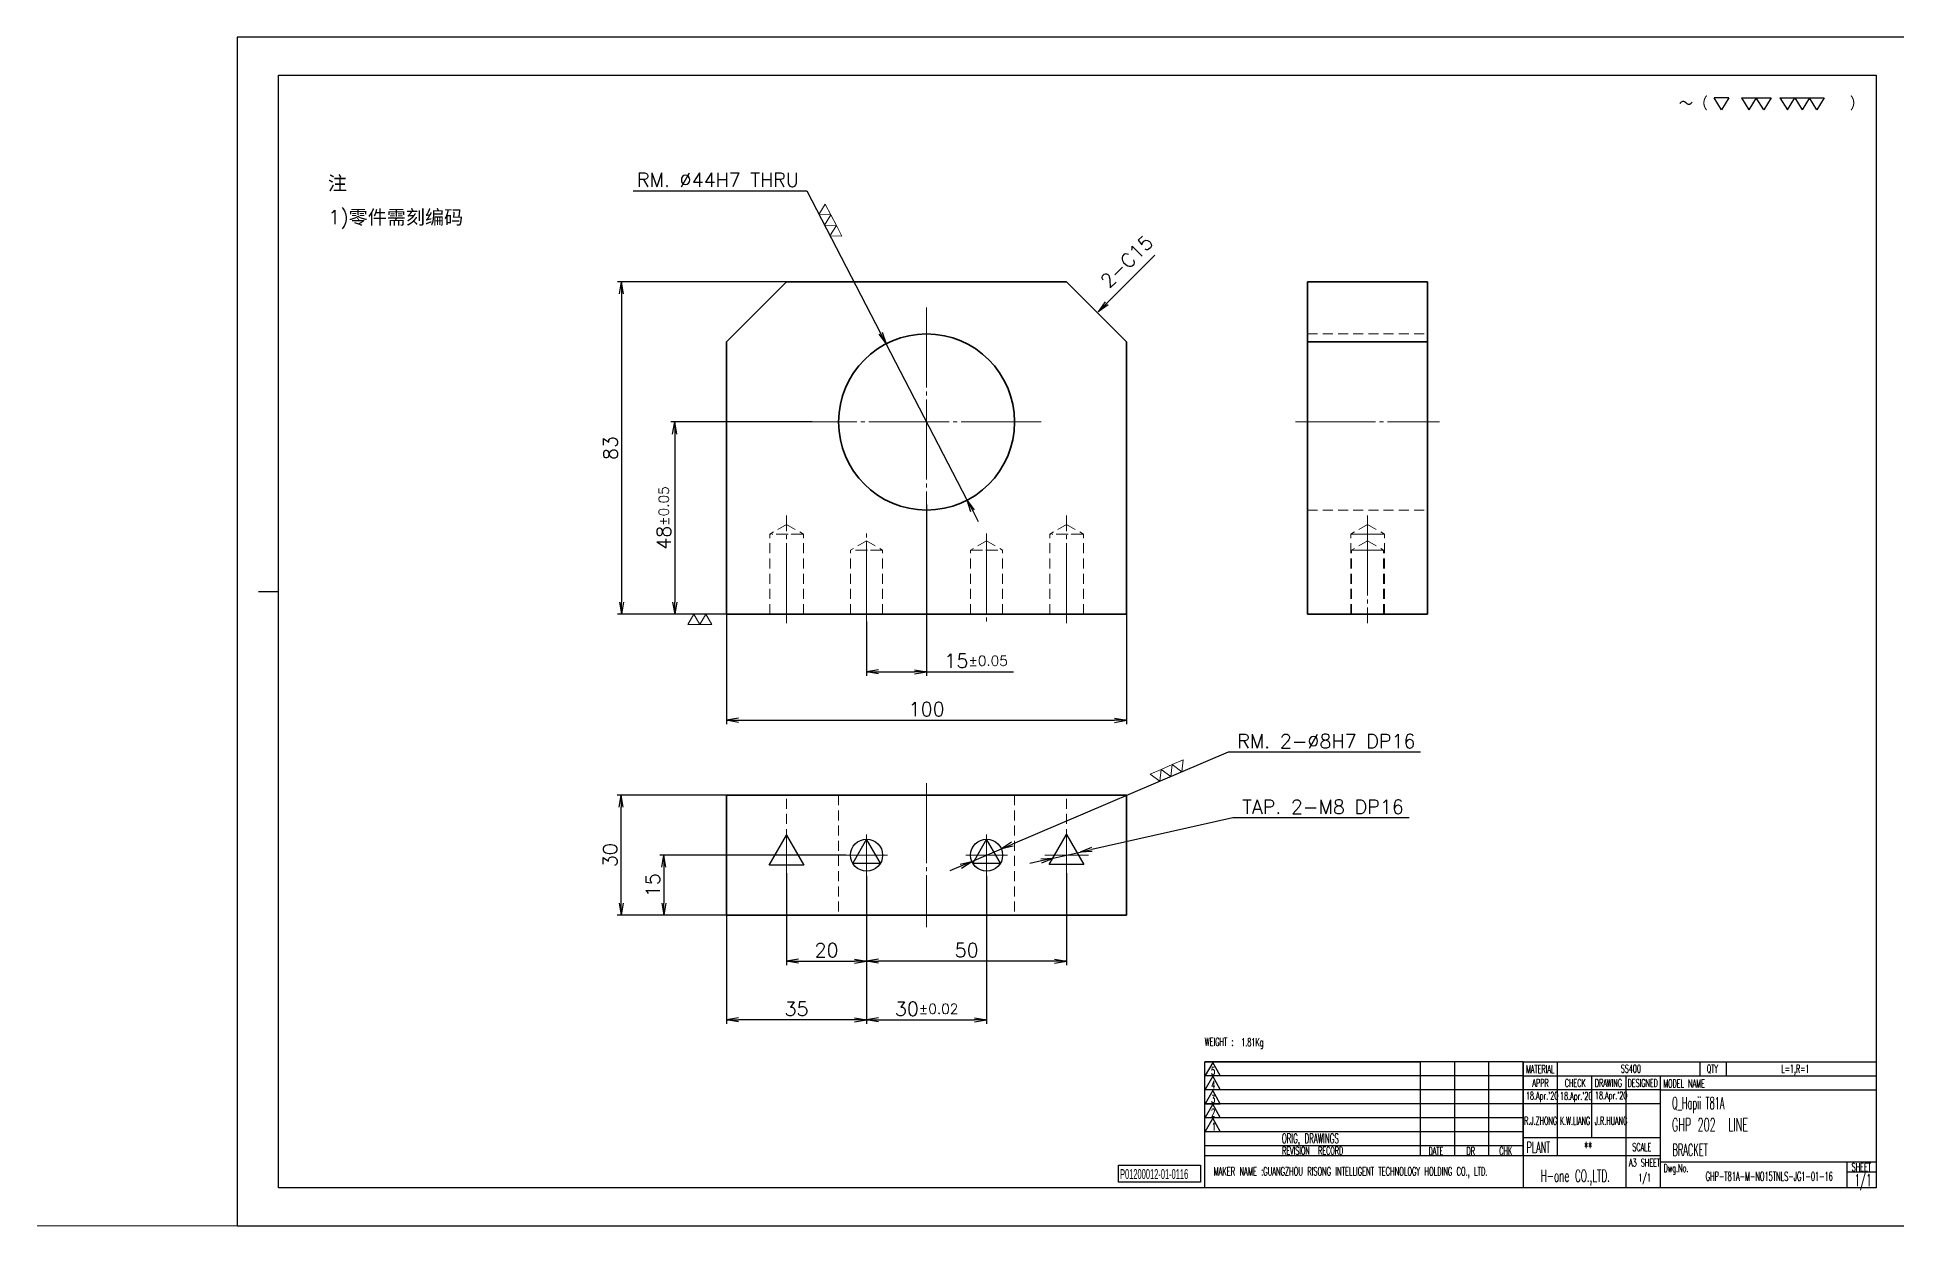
# Model space of a CAD drawing. Header units: millimetres. Extents: x -10155 to 20189, y -25550 to -22580.
# Drawn here: x 11380.4 to 11845.3, y -25547.7 to -25250.7 of the extents above; entities that cross this region are included whole.
import ezdxf
from ezdxf.enums import TextEntityAlignment as Align

# ---------------------------------------------------------------- set-up
doc = ezdxf.new("R2010")
doc.units = ezdxf.units.MM
doc.linetypes.add('CENTER-HOKUTO', pattern=[23, 20, -1, 1, -1])
doc.linetypes.add('HIDDEN-HOKUTO', pattern=[3.8, 2.5, -1.3])
for name, color, linetype in [('6', 2, 'Continuous'), ('title_frame', 7, 'Continuous'), ('word_dim', 253, 'Continuous')]:
    doc.layers.add(name, color=color, linetype=linetype)
for name, color, linetype, lineweight in [('AM_7', 2, 'CENTER-HOKUTO', 30), ('AM_HID', 1, 'HIDDEN-HOKUTO', 25), ('DIM', 3, 'Continuous', 20)]:
    doc.layers.add(name, color=color, linetype=linetype, lineweight=lineweight)
doc.styles.add('MX_NOTE_STANDARD', font='txt.shx', dxfattribs={"bigfont": 'bigfont.shx'})
doc.styles.get("Standard").update_dxf_attribs({"font": 'romans.shx', "bigfont": 'bigfont.shx'})
doc.dimstyles.new('HKT 1-1', dxfattribs={"dimtxt": 3.5, "dimasz": 3, "dimexe": 1, "dimexo": 0, "dimgap": 1, "dimtad": 3, "dimdsep": 46, "dimtxsty": 'Standard', "dimblk1": 'OPEN', "dimblk2": 'OPEN', "dimsah": 1, "dimcen": 0, "dimclrd": 256, "dimclre": 256, "dimclrt": 3, "dimazin": 2, "dimtfac": 1, "dimtmove": 0, "dimatfit": 3, "dimldrblk": 'OPEN', "dimfxl": 0, "dimtolj": 1, "dimlwd": 25, "dimlwe": 25, "dimarcsym": 0})
doc.dimstyles.new('HKT 1-1$3', dxfattribs={"dimtxt": 3.5, "dimasz": 3, "dimexe": 1, "dimexo": 0, "dimgap": 1, "dimtad": 3, "dimtoh": 1, "dimdsep": 46, "dimtxsty": 'Standard', "dimblk1": 'OPEN', "dimblk2": 'OPEN', "dimsah": 1, "dimcen": 0, "dimclrd": 256, "dimclre": 256, "dimclrt": 3, "dimazin": 2, "dimtfac": 1, "dimtmove": 0, "dimatfit": 3, "dimldrblk": 'OPEN', "dimfxl": 0, "dimtolj": 1, "dimlwd": 25, "dimlwe": 25, "dimarcsym": 0})

# ---------------------------------------------------------------- blocks, each defined once
blk = doc.blocks.new('\\M+18E64\\M+18FE3\\M+182B0\\M+18B4C\\M+18D86\\M+18169\\M+197CE\\M+1816A')
at = {"layer": '6', "color": 3}
for p, q in [((5.64, -0.64), (4.7, 0.92)), ((6.58, 0.92), (4.7, 0.92)), ((6.58, 0.92), (5.64, -0.64)), ((8.19, 0.92), (11.96, 0.92)), ((8.19, 0.92), (9.14, -0.64)), ((10.08, 0.92), (9.14, -0.64)), ((11.02, -0.64), (10.08, 0.92)), ((11.96, 0.92), (11.02, -0.64)), ((13.09, 0.92), (14.98, 0.92)), ((13.09, 0.92), (14.04, -0.64)), ((14.04, -0.64), (14.98, 0.92)), ((14.98, 0.92), (18.74, 0.92)), ((14.98, 0.92), (15.92, -0.64)), ((16.86, 0.92), (15.92, -0.64)), ((17.8, -0.64), (16.86, 0.92)), ((18.74, 0.92), (17.8, -0.64))]:
    blk.add_line(p, q, dxfattribs=at)
at = {"color": 3}
blk.add_text('\\M+18160\\M+18169\\M+18140             \\M+1816A', height=1.68, dxfattribs=at).set_placement((0.19, -0.66))
blk = doc.blocks.new('MARK_M8BOLT')
at = {"color": 3, "linetype": 'Continuous'}
for p, q in [((-2.17, -1.25), (0, 2.5)), ((0, 2.5), (2.17, -1.25)), ((2.17, -1.25), (-2.17, -1.25))]:
    blk.add_line(p, q, dxfattribs=at)
blk = doc.blocks.new('MARK_8PIN')
at = {"color": 3, "linetype": 'Continuous'}
blk.add_lwpolyline([(0, 4), (-3.46, -2), (3.46, -2)], close=True, dxfattribs=at)
blk.add_circle((0, 0), 4, dxfattribs=at)
blk = doc.blocks.new('_Open')
at = {"color": 0, "lineweight": -2}
for p, q in [((-1, 0.17), (0, 0)), ((-1, -0.17), (0, 0)), ((0, 0), (-1, 0))]:
    blk.add_line(p, q, dxfattribs=at)
blk = doc.blocks.new('*D544')
at = {"layer": 'DEFPOINTS', "color": 0, "ltscale": 2}
for p in [(11567.76, -25311.83), (11526.47, -25394.83), (11552.76, -25394.83)]:
    blk.add_point(p, dxfattribs=at)
at = {"layer": 'word_dim', "lineweight": 25, "ltscale": 2}
for p, q in [((11567.76, -25311.83), (11525.47, -25311.83)), ((11526.47, -25314.83), (11526.47, -25391.83)), ((11552.76, -25394.83), (11525.47, -25394.83))]:
    blk.add_line(p, q, dxfattribs=at)
at = {"layer": 'word_dim', "lineweight": 25, "ltscale": 2, "xscale": 3, "yscale": 3, "zscale": 3}
for p, rotation in [((11526.47, -25311.83), 90), ((11526.47, -25394.83), 270)]:
    blk.add_blockref('_Open', p, dxfattribs=dict(at, rotation=rotation))
at = {"layer": 'word_dim', "color": 3, "ltscale": 2, "insert": (11523.72, -25353.33), "char_height": 3.5, "attachment_point": 5, "rotation": 90}
blk.add_mtext('\\A1;83', dxfattribs=at)
blk = doc.blocks.new('*D545')
at = {"layer": 'DEFPOINTS', "color": 0, "ltscale": 2}
for p in [(11552.76, -25394.83), (11652.76, -25394.83), (11652.76, -25421.37)]:
    blk.add_point(p, dxfattribs=at)
at = {"layer": 'word_dim', "lineweight": 25, "ltscale": 2}
for p, q in [((11552.76, -25394.83), (11552.76, -25422.37)), ((11652.76, -25394.83), (11652.76, -25422.37)), ((11555.76, -25421.37), (11649.76, -25421.37))]:
    blk.add_line(p, q, dxfattribs=at)
at = {"layer": 'word_dim', "lineweight": 25, "ltscale": 2, "xscale": 3, "yscale": 3, "zscale": 3, "rotation": 180}
blk.add_blockref('_Open', (11552.76, -25421.37), dxfattribs=at)
at = {"layer": 'word_dim', "lineweight": 25, "ltscale": 2, "xscale": 3, "yscale": 3, "zscale": 3}
blk.add_blockref('_Open', (11652.76, -25421.37), dxfattribs=at)
at = {"layer": 'word_dim', "color": 3, "ltscale": 2, "insert": (11602.76, -25418.62), "char_height": 3.5, "attachment_point": 5}
blk.add_mtext('\\A1;100', dxfattribs=at)
blk = doc.blocks.new('*D546')
at = {"layer": 'DEFPOINTS', "color": 0, "ltscale": 2}
for p in [(11602.76, -25367.43), (11587.76, -25396.66), (11602.76, -25409.25)]:
    blk.add_point(p, dxfattribs=at)
at = {"layer": 'word_dim', "lineweight": 25, "ltscale": 2}
for p, q in [((11602.76, -25367.43), (11602.76, -25410.25)), ((11587.76, -25396.66), (11587.76, -25410.25)), ((11590.76, -25409.25), (11599.76, -25409.25)), ((11602.76, -25409.25), (11624.51, -25409.25))]:
    blk.add_line(p, q, dxfattribs=at)
at = {"layer": 'word_dim', "lineweight": 25, "ltscale": 2, "xscale": 3, "yscale": 3, "zscale": 3, "rotation": 180}
blk.add_blockref('_Open', (11587.76, -25409.25), dxfattribs=at)
at = {"layer": 'word_dim', "lineweight": 25, "ltscale": 2, "xscale": 3, "yscale": 3, "zscale": 3}
blk.add_blockref('_Open', (11602.76, -25409.25), dxfattribs=at)
at = {"layer": 'word_dim', "color": 3, "ltscale": 2, "insert": (11615.13, -25406.5), "char_height": 3.5, "attachment_point": 5}
blk.add_mtext('\\A1;15{\\H0.715x;%%p0.05}', dxfattribs=at)
blk = doc.blocks.new('*D547')
at = {"layer": 'DEFPOINTS', "color": 0, "ltscale": 2}
for p in [(11574.16, -25346.83), (11539.79, -25394.83), (11552.76, -25394.83)]:
    blk.add_point(p, dxfattribs=at)
at = {"layer": 'word_dim', "lineweight": 25, "ltscale": 2}
for p, q in [((11574.16, -25346.83), (11538.79, -25346.83)), ((11539.79, -25349.83), (11539.79, -25391.83)), ((11552.76, -25394.83), (11538.79, -25394.83))]:
    blk.add_line(p, q, dxfattribs=at)
at = {"layer": 'word_dim', "lineweight": 25, "ltscale": 2, "xscale": 3, "yscale": 3, "zscale": 3}
for p, rotation in [((11539.79, -25346.83), 90), ((11539.79, -25394.83), 270)]:
    blk.add_blockref('_Open', p, dxfattribs=dict(at, rotation=rotation))
at = {"layer": 'word_dim', "color": 3, "ltscale": 2, "insert": (11537.04, -25370.83), "char_height": 3.5, "attachment_point": 5, "rotation": 90}
blk.add_mtext('\\A1;48{\\H0.715x;%%p0.05}', dxfattribs=at)
blk = doc.blocks.new('*D548')
at = {"layer": 'DEFPOINTS', "color": 0, "ltscale": 2}
for p in [(11592.62, -25327.31), (11612.9, -25366.35)]:
    blk.add_point(p, dxfattribs=at)
at = {"layer": 'word_dim', "lineweight": 25, "ltscale": 2}
for p, q in [((11529.41, -25289.09), (11572.78, -25289.09)), ((11572.78, -25289.09), (11591.24, -25324.64)), ((11612.9, -25366.35), (11592.62, -25327.31)), ((11614.28, -25369.02), (11615.66, -25371.68))]:
    blk.add_line(p, q, dxfattribs=at)
at = {"layer": 'word_dim', "lineweight": 25, "ltscale": 2, "xscale": 3, "yscale": 3, "zscale": 3}
for p, rotation in [((11592.62, -25327.31), 297.4416253290616), ((11612.9, -25366.35), 117.4416253290616)]:
    blk.add_blockref('_Open', p, dxfattribs=dict(at, rotation=rotation))
at = {"layer": 'word_dim', "color": 3, "ltscale": 2, "insert": (11550.6, -25286.34), "char_height": 3.5, "attachment_point": 5}
blk.add_mtext('\\A1;{\\Fromans,bigfont|c134;RM. }∅44{\\Fromans,bigfont|c134;H7 THRU}', dxfattribs=at)
blk = doc.blocks.new('*D549')
at = {"layer": 'DEFPOINTS', "color": 0, "ltscale": 2}
for p in [(11587.76, -25460.27), (11552.76, -25470.07), (11552.76, -25496.22)]:
    blk.add_point(p, dxfattribs=at)
at = {"layer": 'word_dim', "lineweight": 25, "ltscale": 2}
for p, q in [((11587.76, -25460.27), (11587.76, -25497.22)), ((11552.76, -25470.07), (11552.76, -25497.22)), ((11584.76, -25496.22), (11555.76, -25496.22))]:
    blk.add_line(p, q, dxfattribs=at)
at = {"layer": 'word_dim', "lineweight": 25, "ltscale": 2, "xscale": 3, "yscale": 3, "zscale": 3, "rotation": 180}
blk.add_blockref('_Open', (11552.76, -25496.22), dxfattribs=at)
at = {"layer": 'word_dim', "lineweight": 25, "ltscale": 2, "xscale": 3, "yscale": 3, "zscale": 3}
blk.add_blockref('_Open', (11587.76, -25496.22), dxfattribs=at)
at = {"layer": 'word_dim', "color": 3, "ltscale": 2, "insert": (11570.26, -25493.47), "char_height": 3.5, "attachment_point": 5}
blk.add_mtext('\\A1;35', dxfattribs=at)
blk = doc.blocks.new('*D550')
at = {"layer": 'DEFPOINTS', "color": 0, "ltscale": 2}
for p in [(11582.56, -25455.07), (11537.07, -25470.07), (11552.76, -25470.07)]:
    blk.add_point(p, dxfattribs=at)
at = {"layer": 'word_dim', "lineweight": 25, "ltscale": 2}
for p, q in [((11582.56, -25455.07), (11536.07, -25455.07)), ((11537.07, -25458.07), (11537.07, -25467.07)), ((11552.76, -25470.07), (11536.07, -25470.07))]:
    blk.add_line(p, q, dxfattribs=at)
at = {"layer": 'word_dim', "lineweight": 25, "ltscale": 2, "xscale": 3, "yscale": 3, "zscale": 3}
for p, rotation in [((11537.07, -25455.07), 90), ((11537.07, -25470.07), 270)]:
    blk.add_blockref('_Open', p, dxfattribs=dict(at, rotation=rotation))
at = {"layer": 'word_dim', "color": 3, "ltscale": 2, "insert": (11534.32, -25462.57), "char_height": 3.5, "attachment_point": 5, "rotation": 90}
blk.add_mtext('\\A1;15', dxfattribs=at)
blk = doc.blocks.new('*D551')
at = {"layer": 'DEFPOINTS', "color": 0, "ltscale": 2}
for p in [(11587.76, -25460.27), (11617.76, -25460.27), (11617.76, -25496.22)]:
    blk.add_point(p, dxfattribs=at)
at = {"layer": 'word_dim', "lineweight": 25, "ltscale": 2}
for p, q in [((11587.76, -25460.27), (11587.76, -25497.22)), ((11617.76, -25460.27), (11617.76, -25497.22)), ((11590.76, -25496.22), (11614.76, -25496.22))]:
    blk.add_line(p, q, dxfattribs=at)
at = {"layer": 'word_dim', "lineweight": 25, "ltscale": 2, "xscale": 3, "yscale": 3, "zscale": 3, "rotation": 180}
blk.add_blockref('_Open', (11587.76, -25496.22), dxfattribs=at)
at = {"layer": 'word_dim', "lineweight": 25, "ltscale": 2, "xscale": 3, "yscale": 3, "zscale": 3}
blk.add_blockref('_Open', (11617.76, -25496.22), dxfattribs=at)
at = {"layer": 'word_dim', "color": 3, "ltscale": 2, "insert": (11602.76, -25493.47), "char_height": 3.5, "attachment_point": 5}
blk.add_mtext('\\A1;30{\\H0.715x;%%p0.02}', dxfattribs=at)
blk = doc.blocks.new('*D552')
at = {"layer": 'DEFPOINTS', "color": 0, "ltscale": 2}
for p in [(11567.76, -25459.56), (11587.76, -25460.27), (11587.76, -25481.56)]:
    blk.add_point(p, dxfattribs=at)
at = {"layer": 'word_dim', "lineweight": 25, "ltscale": 2}
for p, q in [((11567.76, -25459.56), (11567.76, -25482.56)), ((11587.76, -25460.27), (11587.76, -25482.56)), ((11570.76, -25481.56), (11584.76, -25481.56))]:
    blk.add_line(p, q, dxfattribs=at)
at = {"layer": 'word_dim', "lineweight": 25, "ltscale": 2, "xscale": 3, "yscale": 3, "zscale": 3, "rotation": 180}
blk.add_blockref('_Open', (11567.76, -25481.56), dxfattribs=at)
at = {"layer": 'word_dim', "lineweight": 25, "ltscale": 2, "xscale": 3, "yscale": 3, "zscale": 3}
blk.add_blockref('_Open', (11587.76, -25481.56), dxfattribs=at)
at = {"layer": 'word_dim', "color": 3, "ltscale": 2, "insert": (11577.76, -25478.81), "char_height": 3.5, "attachment_point": 5}
blk.add_mtext('\\A1;20', dxfattribs=at)
blk = doc.blocks.new('*D553')
at = {"layer": 'DEFPOINTS', "color": 0, "ltscale": 2}
for p in [(11587.76, -25460.27), (11637.76, -25459.56), (11587.76, -25481.56)]:
    blk.add_point(p, dxfattribs=at)
at = {"layer": 'word_dim', "lineweight": 25, "ltscale": 2}
for p, q in [((11587.76, -25460.27), (11587.76, -25482.56)), ((11637.76, -25459.56), (11637.76, -25482.56)), ((11634.76, -25481.56), (11590.76, -25481.56))]:
    blk.add_line(p, q, dxfattribs=at)
at = {"layer": 'word_dim', "lineweight": 25, "ltscale": 2, "xscale": 3, "yscale": 3, "zscale": 3, "rotation": 180}
blk.add_blockref('_Open', (11587.76, -25481.56), dxfattribs=at)
at = {"layer": 'word_dim', "lineweight": 25, "ltscale": 2, "xscale": 3, "yscale": 3, "zscale": 3}
blk.add_blockref('_Open', (11637.76, -25481.56), dxfattribs=at)
at = {"layer": 'word_dim', "color": 3, "ltscale": 2, "insert": (11612.76, -25478.81), "char_height": 3.5, "attachment_point": 5}
blk.add_mtext('\\A1;50', dxfattribs=at)
blk = doc.blocks.new('*D554')
at = {"layer": 'DEFPOINTS', "color": 0, "ltscale": 2}
for p in [(11526.42, -25440.07), (11552.76, -25440.07), (11552.76, -25470.07)]:
    blk.add_point(p, dxfattribs=at)
at = {"layer": 'word_dim', "lineweight": 25, "ltscale": 2}
for p, q in [((11552.76, -25440.07), (11525.42, -25440.07)), ((11526.42, -25467.07), (11526.42, -25443.07)), ((11552.76, -25470.07), (11525.42, -25470.07))]:
    blk.add_line(p, q, dxfattribs=at)
at = {"layer": 'word_dim', "lineweight": 25, "ltscale": 2, "xscale": 3, "yscale": 3, "zscale": 3}
for p, rotation in [((11526.42, -25440.07), 90), ((11526.42, -25470.07), 270)]:
    blk.add_blockref('_Open', p, dxfattribs=dict(at, rotation=rotation))
at = {"layer": 'word_dim', "color": 3, "ltscale": 2, "insert": (11523.67, -25455.07), "char_height": 3.5, "attachment_point": 5, "rotation": 90}
blk.add_mtext('\\A1;30', dxfattribs=at)
blk = doc.blocks.new('*D555')
at = {"layer": 'DEFPOINTS', "color": 0, "ltscale": 2}
for p in [(11641.13, -25454.31), (11634.39, -25455.83)]:
    blk.add_point(p, dxfattribs=at)
at = {"layer": 'word_dim', "lineweight": 25, "ltscale": 2}
for p, q in [((11679.33, -25445.76), (11644.06, -25453.66)), ((11723.37, -25445.76), (11679.33, -25445.76)), ((11634.39, -25455.83), (11641.13, -25454.31)), ((11631.46, -25456.48), (11628.53, -25457.14))]:
    blk.add_line(p, q, dxfattribs=at)
at = {"layer": 'word_dim', "lineweight": 25, "ltscale": 2, "xscale": 3, "yscale": 3, "zscale": 3}
for p, rotation in [((11641.13, -25454.31), 192.6256531804955), ((11634.39, -25455.83), 12.6256531804955)]:
    blk.add_blockref('_Open', p, dxfattribs=dict(at, rotation=rotation))
at = {"layer": 'word_dim', "color": 3, "ltscale": 2, "insert": (11701.85, -25443.01), "char_height": 3.5, "attachment_point": 5}
blk.add_mtext('\\A1;TAP. 2-M8 DP16', dxfattribs=at)
blk = doc.blocks.new('*D556')
at = {"layer": 'DEFPOINTS', "color": 0, "ltscale": 2}
for p in [(11621.44, -25453.5), (11614.08, -25456.64)]:
    blk.add_point(p, dxfattribs=at)
at = {"layer": 'word_dim', "lineweight": 25, "ltscale": 2}
for p, q in [((11678.16, -25429.3), (11624.2, -25452.32)), ((11726.19, -25429.3), (11678.16, -25429.3)), ((11614.08, -25456.64), (11621.44, -25453.5)), ((11611.32, -25457.82), (11608.56, -25458.99))]:
    blk.add_line(p, q, dxfattribs=at)
at = {"layer": 'word_dim', "lineweight": 25, "ltscale": 2, "xscale": 3, "yscale": 3, "zscale": 3}
for p, rotation in [((11621.44, -25453.5), 203.104802001634), ((11614.08, -25456.64), 23.10480200163402)]:
    blk.add_blockref('_Open', p, dxfattribs=dict(at, rotation=rotation))
at = {"layer": 'word_dim', "color": 3, "ltscale": 2, "insert": (11702.68, -25426.55), "char_height": 3.5, "attachment_point": 5}
blk.add_mtext('\\A1;RM. 2-∅8H7 DP16', dxfattribs=at)

msp = doc.modelspace()

# ---------------------------------------------------------------- linework, layer by layer
at = {"color": 7, "lineweight": 35}
for p, q in [((11567.759, -25311.83), (11552.759, -25326.83)), ((11567.759, -25311.83), (11637.759, -25311.83)), ((11637.759, -25311.83), (11652.759, -25326.83)), ((11727.999, -25311.83), (11697.999, -25311.83)), ((11552.759, -25326.83), (11552.759, -25394.83)), ((11652.759, -25326.83), (11652.759, -25394.83)), ((11697.999, -25326.83), (11697.999, -25394.83)), ((11727.999, -25326.83), (11697.999, -25326.83)), ((11727.999, -25394.83), (11727.999, -25326.83)), ((11552.759, -25394.83), (11652.759, -25394.83)), ((11727.999, -25394.83), (11697.999, -25394.83)), ((11552.759, -25440.07), (11652.759, -25440.07)), ((11552.759, -25470.07), (11552.759, -25440.07)), ((11652.759, -25470.07), (11652.759, -25440.07)), ((11552.759, -25470.07), (11652.759, -25470.07))]:
    msp.add_line(p, q, dxfattribs=at)
at = {"color": 7, "lineweight": 35, "ltscale": 0.375}
for p, q in [((11697.999, -25311.83), (11697.999, -25326.83)), ((11727.999, -25326.83), (11727.999, -25311.83))]:
    msp.add_line(p, q, dxfattribs=at)
at = {"linetype": 'Continuous'}
msp.add_line((11786.212, -25513.717), (11840.112, -25513.717), dxfattribs=at)
at = {"color": 7, "lineweight": 35}
msp.add_circle((11602.759, -25346.83), 22, dxfattribs=at)
at = {"layer": 'AM_7', "lineweight": 13}
for p, q in [((11602.759, -25318.23), (11602.759, -25375.43)), ((11631.358, -25346.83), (11574.159, -25346.83)), ((11694.999, -25346.83), (11730.999, -25346.83)), ((11567.759, -25397.072), (11567.759, -25370.17)), ((11637.759, -25397.072), (11637.759, -25370.17)), ((11712.999, -25370.17), (11712.999, -25397.072)), ((11587.759, -25396.661), (11587.759, -25374.689)), ((11617.759, -25374.689), (11617.759, -25396.661)), ((11602.759, -25437.07), (11602.759, -25473.07)), ((11567.759, -25449.625), (11567.759, -25460.514)), ((11637.759, -25449.625), (11637.759, -25460.514)), ((11587.759, -25449.87), (11587.759, -25460.27)), ((11617.759, -25449.87), (11617.759, -25460.27)), ((11573.203, -25455.07), (11562.315, -25455.07)), ((11592.959, -25455.07), (11582.559, -25455.07)), ((11622.959, -25455.07), (11612.559, -25455.07)), ((11643.203, -25455.07), (11632.315, -25455.07))]:
    msp.add_line(p, q, dxfattribs=at)
at = {"layer": 'AM_7', "lineweight": 13, "ltscale": 0.216028}
for p, q in [((11567.759, -25450.749), (11567.759, -25459.39)), ((11637.759, -25450.597), (11637.759, -25459.238)), ((11572.079, -25455.07), (11563.438, -25455.07))]:
    msp.add_line(p, q, dxfattribs=at)
at = {"layer": 'AM_7', "lineweight": 13, "ltscale": 0.26}
for p, q in [((11587.759, -25449.87), (11587.759, -25460.27)), ((11617.759, -25449.87), (11617.759, -25460.27)), ((11592.959, -25455.07), (11582.559, -25455.07)), ((11622.959, -25455.07), (11612.559, -25455.07))]:
    msp.add_line(p, q, dxfattribs=at)
at = {"layer": 'AM_7', "lineweight": 13, "ltscale": 0.22464}
msp.add_line((11637.759, -25450.577), (11637.759, -25459.563), dxfattribs=at)
at = {"layer": 'AM_HID', "color": 1, "lineweight": 13}
for p, q in [((11697.999, -25324.83), (11727.999, -25324.83)), ((11727.999, -25326.83), (11697.999, -25326.83)), ((11697.999, -25368.83), (11727.999, -25368.83)), ((11567.759, -25372.412), (11563.571, -25374.83)), ((11571.435, -25374.83), (11563.571, -25374.83)), ((11563.571, -25394.83), (11563.571, -25374.83)), ((11571.947, -25374.83), (11564.084, -25374.83)), ((11567.759, -25372.412), (11571.947, -25374.83)), ((11571.947, -25394.83), (11571.947, -25374.83)), ((11637.759, -25372.412), (11633.571, -25374.83)), ((11641.435, -25374.83), (11633.571, -25374.83)), ((11633.571, -25394.83), (11633.571, -25374.83)), ((11641.947, -25374.83), (11634.084, -25374.83)), ((11637.759, -25372.412), (11641.947, -25374.83)), ((11641.947, -25394.83), (11641.947, -25374.83)), ((11712.999, -25372.412), (11708.812, -25374.83)), ((11712.999, -25372.412), (11708.812, -25374.83)), ((11715.007, -25374.83), (11708.812, -25374.83)), ((11715.007, -25374.83), (11708.812, -25374.83)), ((11708.812, -25394.83), (11708.812, -25374.83)), ((11708.812, -25394.83), (11708.812, -25374.83)), ((11717.188, -25374.83), (11710.991, -25374.83)), ((11717.188, -25374.83), (11710.991, -25374.83)), ((11712.999, -25372.412), (11717.188, -25374.83)), ((11712.999, -25372.412), (11717.188, -25374.83)), ((11717.188, -25394.83), (11717.188, -25374.83)), ((11717.188, -25394.83), (11717.188, -25374.83)), ((11587.759, -25376.52), (11583.759, -25378.83)), ((11591.27, -25378.83), (11583.759, -25378.83)), ((11583.759, -25394.83), (11583.759, -25378.83)), ((11591.759, -25378.83), (11584.248, -25378.83)), ((11587.759, -25376.52), (11591.759, -25378.83)), ((11591.759, -25394.83), (11591.759, -25378.83)), ((11617.759, -25376.52), (11613.759, -25378.83)), ((11613.759, -25378.83), (11621.27, -25378.83)), ((11613.759, -25394.83), (11613.759, -25378.83)), ((11614.248, -25378.83), (11621.759, -25378.83)), ((11617.759, -25376.52), (11621.759, -25378.83)), ((11621.759, -25394.83), (11621.759, -25378.83)), ((11712.999, -25376.52), (11708.999, -25378.83)), ((11712.999, -25376.52), (11708.999, -25378.83)), ((11708.999, -25378.83), (11714.917, -25378.83)), ((11714.917, -25378.83), (11708.999, -25378.83)), ((11708.999, -25394.83), (11708.999, -25378.83)), ((11708.999, -25394.83), (11708.999, -25378.83)), ((11711.081, -25378.83), (11716.999, -25378.83)), ((11716.999, -25378.83), (11711.081, -25378.83)), ((11712.999, -25376.52), (11716.999, -25378.83)), ((11712.999, -25376.52), (11716.999, -25378.83)), ((11716.999, -25394.83), (11716.999, -25378.83)), ((11716.999, -25394.83), (11716.999, -25378.83)), ((11567.759, -25470.07), (11567.759, -25440.07)), ((11580.759, -25440.07), (11580.759, -25470.07)), ((11624.759, -25440.07), (11624.759, -25470.07)), ((11637.759, -25470.07), (11637.759, -25440.07))]:
    msp.add_line(p, q, dxfattribs=at)
at = {"layer": 'DIM', "ltscale": 2}
msp.add_line((11380.437, -25547.679), (11430.437, -25547.679), dxfattribs=at)
for points in [[(11575.818, -25294.948), (11578.815, -25295.082), (11577.201, -25297.61), (11580.198, -25297.744), (11578.583, -25300.273), (11581.58, -25300.407), (11580.198, -25297.744), (11578.815, -25295.082), (11577.433, -25292.419)], [(11547.554, -25394.83), (11546.054, -25397.428), (11544.554, -25394.83), (11543.054, -25397.428), (11546.054, -25397.428), (11549.054, -25397.428)], [(11661.052, -25436.599), (11661.412, -25433.621), (11663.811, -25435.422), (11664.171, -25432.444), (11666.571, -25434.245), (11666.931, -25431.267), (11664.171, -25432.444), (11661.412, -25433.621), (11658.653, -25434.798)]]:
    msp.add_lwpolyline(points, close=True, dxfattribs=at)
at = {"layer": 'title_frame'}
for p, q in [((11435.762, -25389.179), (11440.762, -25389.179)), ((11672.287, -25538.217), (11672.287, -25506.717)), ((11672.287, -25506.717), (11726.187, -25506.717)), ((11751.912, -25506.717), (11672.287, -25506.717)), ((11726.187, -25510.217), (11672.287, -25510.217)), ((11751.912, -25510.217), (11672.287, -25510.217)), ((11674.267, -25506.84), (11672.387, -25510.162)), ((11672.387, -25510.162), (11676.147, -25510.162)), ((11676.147, -25510.162), (11674.267, -25506.84)), ((11726.187, -25530.217), (11726.187, -25506.717)), ((11734.762, -25530.217), (11734.762, -25506.717)), ((11734.762, -25530.217), (11734.762, -25506.717)), ((11743.337, -25530.217), (11743.337, -25506.717)), ((11743.337, -25530.217), (11743.337, -25506.717)), ((11751.912, -25506.717), (11751.912, -25510.217)), ((11751.912, -25530.217), (11751.912, -25506.717)), ((11751.912, -25506.717), (11751.912, -25538.217)), ((11751.912, -25506.717), (11751.912, -25538.217)), ((11751.912, -25506.717), (11840.112, -25506.717)), ((11751.912, -25510.217), (11840.112, -25510.217)), ((11760.487, -25530.217), (11760.487, -25506.717)), ((11769.062, -25525.62), (11769.062, -25510.217)), ((11777.637, -25538.217), (11777.637, -25510.217)), ((11786.212, -25538.217), (11786.212, -25510.217)), ((11796.012, -25506.717), (11796.012, -25510.217)), ((11802.585, -25506.717), (11802.585, -25510.217)), ((11726.187, -25513.717), (11672.287, -25513.717)), ((11751.912, -25513.717), (11672.287, -25513.717)), ((11674.267, -25510.318), (11672.387, -25513.64)), ((11672.387, -25513.64), (11676.147, -25513.64)), ((11674.267, -25513.847), (11672.387, -25517.169)), ((11676.147, -25513.64), (11674.267, -25510.318)), ((11676.147, -25517.169), (11674.267, -25513.847)), ((11786.212, -25513.717), (11751.912, -25513.717)), ((11726.187, -25517.217), (11672.287, -25517.217)), ((11751.912, -25517.217), (11672.287, -25517.217)), ((11672.387, -25517.169), (11676.147, -25517.169)), ((11674.267, -25517.26), (11672.387, -25520.582)), ((11676.147, -25520.582), (11674.267, -25517.26)), ((11786.212, -25517.217), (11751.912, -25517.217)), ((11726.187, -25520.717), (11672.287, -25520.717)), ((11751.912, -25520.717), (11672.287, -25520.717)), ((11726.187, -25524.217), (11672.287, -25524.217)), ((11751.912, -25524.217), (11672.287, -25524.217)), ((11672.387, -25520.582), (11676.147, -25520.582)), ((11674.267, -25520.79), (11672.387, -25524.112)), ((11672.387, -25524.112), (11676.147, -25524.112)), ((11676.147, -25524.112), (11674.267, -25520.79)), ((11726.187, -25527.717), (11672.287, -25527.717)), ((11751.912, -25527.717), (11672.287, -25527.717)), ((11751.912, -25525.62), (11786.212, -25525.62)), ((11650.697, -25532.563), (11671.225, -25532.563)), ((11650.697, -25536.764), (11650.697, -25532.563)), ((11671.225, -25532.563), (11671.225, -25536.764)), ((11751.912, -25530.217), (11672.287, -25530.217)), ((11786.212, -25530.217), (11751.912, -25530.217)), ((11786.212, -25531.717), (11840.112, -25531.717)), ((11832.762, -25531.717), (11832.762, -25538.217)), ((11671.225, -25536.764), (11650.697, -25536.764)), ((11832.762, -25534.217), (11840.112, -25534.217)), ((11840.112, -25538.217), (11649.112, -25538.217)), ((11840.112, -25538.217), (11786.212, -25538.217))]:
    msp.add_line(p, q, dxfattribs=at)
at = {"layer": 'title_frame', "color": 4}
msp.add_lwpolyline([(11850.437, -25250.679), (11430.437, -25250.679), (11430.437, -25547.679), (11850.437, -25547.679)], close=True, dxfattribs=at)
at = {"layer": 'title_frame'}
msp.add_lwpolyline([(11440.762, -25260.142), (11840.112, -25260.142), (11840.112, -25538.217), (11440.762, -25538.217)], close=True, dxfattribs=at)

# ---------------------------------------------------------------- block references
at = {"layer": 'title_frame', "xscale": 1.959999999999127, "yscale": 1.959999999999127, "zscale": 1.96}
msp.add_blockref('\\M+18E64\\M+18FE3\\M+182B0\\M+18B4C\\M+18D86\\M+18169\\M+197CE\\M+1816A', (11790.404, -25267.607), dxfattribs=at)
at = {"layer": 'word_dim', "color": 3, "linetype": 'CENTER-HOKUTO', "ltscale": 2, "xscale": 2, "yscale": 2, "zscale": 2}
for p in [(11567.759, -25455.07), (11637.759, -25454.918)]:
    msp.add_blockref('MARK_M8BOLT', p, dxfattribs=at)
at = {"layer": 'word_dim', "color": 3, "linetype": 'Continuous'}
for p in [(11587.759, -25455.07), (11617.759, -25455.07)]:
    msp.add_blockref('MARK_8PIN', p, dxfattribs=at)

# ---------------------------------------------------------------- texts
at = {"ltscale": 2, "char_height": 3.5, "attachment_point": 1}
for s, insert, width in [('{\\fSimSun|b0|i0|c134|p2;\\C3;注}', (11453.103, -25285.413), 10.36469), ('{\\Fromans,bigfont|c134;\\C3;1)\\fSimSun|b0|i0|c134|p2;零件需刻编码}', (11453.18, -25293.909), 96.90613)]:
    msp.add_mtext(s, dxfattribs=dict(at, insert=insert, width=width))
at = {"linetype": 'Continuous', "char_height": 3, "width": 50.9, "attachment_point": 4}
for s, insert in [('{\\W0.5;\\C3;Q_Hapii T81A}', (11789.091, -25517.505)), ('{\\W0.5;\\C3;BRACKET}', (11789.212, -25528.717))]:
    msp.add_mtext(s, dxfattribs=dict(at, insert=insert))
at = {"layer": 'title_frame', "color": 3, "style": 'MX_NOTE_STANDARD'}
for s, height, width, p in [('WEIGHT : ', 2, 0.5341, (11672.311, -25502.691)), ('1.81Kg', 2, 0.5341, (11681.376, -25502.824)), ('5', 1.918, 0.5341, (11673.872, -25509.937)), ('MATERIAL', 1.9728, 0.5341, (11752.584, -25509.504)), ('SS400', 1.9728, 0.5341, (11776.285, -25509.419)), ('QTY', 1.9728, 0.5341, (11797.785, -25509.419)), ('L=1,R=1', 1.9728, 0.5341, (11816.413, -25509.419)), ('4', 1.918, 0.5341, (11673.872, -25513.414)), ("18.Apr.'20", 1.9, 0.5341, (11752.559, -25516.141)), ('APPR', 1.9728, 0.5341, (11754.18, -25512.976)), ("18.Apr.'20", 1.9, 0.5341, (11761.088, -25516.185)), ('CHECK', 1.9728, 0.5341, (11762.276, -25512.976)), ('DRAWING', 1.9728, 0.5341, (11769.795, -25512.976)), ("18.Apr.'20", 1.9, 0.5341, (11769.82, -25516.075)), ('DESIGNED', 1.9728, 0.5341, (11777.987, -25512.976)), ('MODEL NAME', 1.9728, 0.5341, (11786.915, -25513.126)), ('3', 1.918, 0.5341, (11673.872, -25516.944)), ('2', 1.918, 0.5341, (11673.872, -25520.357)), ('1', 1.918, 0.5341, (11674.069, -25523.886)), ('GHP 202  LINE', 3.3, 0.5341, (11789.053, -25524.074)), ('ORIG, DRAWINGS', 2.4112, 0.5341, (11691.561, -25527.055)), ('REVISION  RECORD', 1.9728, 0.5341, (11691.611, -25529.893)), ('DATE', 1.9728, 0.5341, (11728.224, -25529.975)), ('DR', 1.9728, 0.5341, (11737.718, -25529.985)), ('CHK', 1.9728, 0.5341, (11745.895, -25529.952)), ('PLANT', 2.74, 0.5341, (11752.748, -25529.448)), ('**', 2.74, 0.5341, (11767.105, -25529.448)), ('SCALE', 1.9728, 0.5341, (11779.163, -25528.998)), ('MAKER NAME :GUANGZHOU RISONG INTELLIGENT TECHNOLOGY HOLDING CO., LTD.', 2.16, 0.5341, (11674.511, -25535.151)), ('A3 SHEET', 1.9728, 0.5341, (11778.342, -25532.894)), ('Dwg.No.', 1.9728, 0.5341, (11787.001, -25534.239)), ('SHEET', 1.9728, 0.5341, (11834.002, -25534.005)), ('H-one CO.,LTD.', 3, 0.5341, (11756.268, -25536.668)), ('1/1', 1.9728, 0.5341, (11780.693, -25536.648)), ('GHP-T81A-M-NO15TNLS-JG1-01-16', 2.24, 0.441, (11797.504, -25536.43)), ('1/1', 3, 0.5341, (11834.719, -25537.741))]:
    msp.add_text(s, height=height, dxfattribs=dict(at, width=width)).set_placement(p)
at = {"layer": 'title_frame', "color": 3, "style": 'MX_NOTE_STANDARD', "width": 0.5341}
for s, p in [('R.J.ZHONG', (11756.244, -25523.011)), ('K.W.LIANG', (11764.839, -25523.032)), (' J.R.HUANG', (11773.319, -25523.029))]:
    msp.add_text(s, height=1.9728, dxfattribs=at).set_placement(p, align=Align.BOTTOM_CENTER)
at = {"layer": 'title_frame', "color": 3, "insert": (11651.111, -25533.519), "char_height": 2.45, "width": 4.1107, "attachment_point": 1, "style": 'MX_NOTE_STANDARD'}
msp.add_mtext('{\\f3 of 9 Barcode|b0|i0|c0|p82;\\W0.5;P01200012-01\\f3 of 9 Barcode|b0|i0|c134|p82;-0116}', dxfattribs=at)
at = {"layer": 'word_dim', "color": 3, "ltscale": 2}
msp.add_text('2-C15', height=3.5, rotation=45, dxfattribs=at).set_placement((11649.091, -25314.406), align=Align.BOTTOM_LEFT)

# ---------------------------------------------------------------- dimensions: what is measured, and where the dimension line sits
at = {"layer": 'word_dim', "ltscale": 2}
for p1, p2, text, picture, middle in [((11612.897, -25366.354), (11592.62, -25327.305), '{\\Fromans,bigfont|c134;RM. }<>{\\Fromans,bigfont|c134;H7 THRU}', '*D548', (11550.595, -25289.095)), ((11614.08, -25456.639), (11621.438, -25453.5), 'RM. 2-<>H7 DP16', '*D556', (11702.677, -25429.3)), ((11634.386, -25455.825), (11641.131, -25454.314), 'TAP. 2-M8 DP16', '*D555', (11679.332, -25445.757))]:
    dim = msp.add_diameter_dim_2p(p1=p1, p2=p2, text=text, dimstyle='HKT 1-1$3', override={"dimtfac": 0.5}, dxfattribs=at)
    dim.commit()
    dim.dimension.update_dxf_attribs({"geometry": picture, "text_midpoint": middle, "dimtype": 163})
for base, p1, p2, picture, middle in [((11526.471, -25394.83), (11567.759, -25311.83), (11552.759, -25394.83), '*D544', (11523.721, -25353.33)), ((11526.425, -25440.07), (11552.759, -25470.07), (11552.759, -25440.07), '*D554', (11523.675, -25455.07)), ((11537.07, -25470.07), (11582.559, -25455.07), (11552.759, -25470.07), '*D550', (11534.32, -25462.57))]:
    dim = msp.add_linear_dim(base=base, p1=p1, p2=p2, angle=90, dimstyle='HKT 1-1', override={"dimtfac": 0.5}, dxfattribs=at)
    dim.commit()
    dim.dimension.update_dxf_attribs({"geometry": picture, "text_midpoint": middle})
dim = msp.add_linear_dim(base=(11539.786, -25394.83), p1=(11574.159, -25346.83), p2=(11552.759, -25394.83), angle=90, text='<>{\\H0.715x;%%p0.05}', dimstyle='HKT 1-1', override={"dimtfac": 0.5}, dxfattribs=at)
dim.commit()
dim.dimension.update_dxf_attribs({"geometry": '*D547', "text_midpoint": (11537.036, -25370.83)})
for base, p1, p2, text, picture, middle in [((11602.759, -25409.254), (11587.759, -25396.661), (11602.759, -25367.43), '<>{\\H0.715x;%%p0.05}', '*D546', (11615.133, -25406.504)), ((11617.759, -25496.215), (11587.759, -25460.27), (11617.759, -25460.27), '<>{\\H0.715x;%%p0.02}', '*D551', (11602.759, -25493.465))]:
    dim = msp.add_linear_dim(base=base, p1=p1, p2=p2, text=text, dimstyle='HKT 1-1', override={"dimtfac": 0.5}, dxfattribs=at)
    dim.commit()
    dim.dimension.update_dxf_attribs({"geometry": picture, "text_midpoint": middle})
for base, p1, p2, picture, middle in [((11652.759, -25421.371), (11552.759, -25394.83), (11652.759, -25394.83), '*D545', (11602.759, -25418.621)), ((11552.759, -25496.215), (11587.759, -25460.27), (11552.759, -25470.07), '*D549', (11570.259, -25493.465)), ((11587.759, -25481.556), (11567.759, -25459.563), (11587.759, -25460.27), '*D552', (11577.759, -25478.806)), ((11587.759, -25481.556), (11637.759, -25459.563), (11587.759, -25460.27), '*D553', (11612.759, -25478.806))]:
    dim = msp.add_linear_dim(base=base, p1=p1, p2=p2, dimstyle='HKT 1-1', override={"dimtfac": 0.5}, dxfattribs=at)
    dim.commit()
    dim.dimension.update_dxf_attribs({"geometry": picture, "text_midpoint": middle})

# ---------------------------------------------------------------- leaders
msp.add_leader([(11645.65, -25319.321), (11659.792, -25305.179)], dimstyle='HKT 1-1', override={"dimtfac": 0.5}, dxfattribs=at)

doc.saveas('drawing.dxf')
